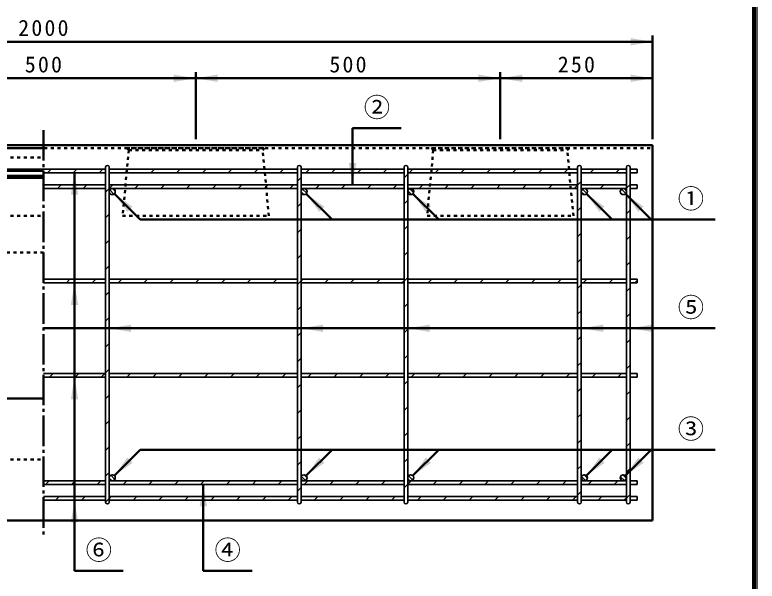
# Model space of a CAD drawing. Units: millimetres, scale not verified. Extents: x 100 to 4105, y 100 to 2870.
# Drawn here: x 2886 to 4105, y 846 to 1776 of the extents above; entities that cross this region are included whole.
import ezdxf
from ezdxf.enums import TextEntityAlignment as Align

# ---------------------------------------------------------------- set-up
doc = ezdxf.new("R2010")
doc.units = ezdxf.units.MM
doc.header["$LTSCALE"] = 5
doc.linetypes.add('USER1', pattern=[2.2, 1, -1.2])
doc.linetypes.add('USER2', pattern=[13.4, 10, -1.2, 1, -1.2])
doc.layers.add('V-nasSTD', color=7, linetype='Continuous', lineweight=35)
doc.styles.add('ＭＳ ゴシック', font='')
doc.styles.get('ＭＳ ゴシック').set_extended_font_data('MS Gothic')

msp = doc.modelspace()

# ---------------------------------------------------------------- hatches: boundary and pattern name
at = {"layer": 'V-nasSTD'}
for points in [[(3897.262, 1725.66), (3933.262, 1731.66), (3897.262, 1737.66)], [(3147.262, 1665.66), (3183.262, 1671.66), (3147.262, 1677.66)], [(3219.262, 1677.66), (3183.262, 1671.66), (3219.262, 1665.66)], [(3647.262, 1665.66), (3683.262, 1671.66), (3647.262, 1677.66)], [(3719.262, 1677.66), (3683.262, 1671.66), (3719.262, 1665.66)], [(3897.262, 1665.66), (3933.262, 1671.66), (3897.262, 1677.66)], [(3446.762, 1532.567), (3440.762, 1496.567), (3434.762, 1532.567)], [(2990.262, 1480.613), (2984.262, 1516.613), (2978.262, 1480.613)], [(3071.011, 1452.333), (3049.798, 1482.032), (3079.496, 1460.818)], [(3386.011, 1452.333), (3364.798, 1482.032), (3394.496, 1460.818)], [(3561.011, 1452.333), (3539.798, 1482.032), (3569.496, 1460.818)], [(3846.011, 1452.333), (3824.798, 1482.032), (3854.496, 1460.818)], [(3910.011, 1452.333), (3888.798, 1482.032), (3918.496, 1460.818)], [(2990.262, 1299.613), (2984.262, 1335.613), (2978.262, 1299.613)], [(3077.262, 1267.113), (3041.262, 1261.113), (3077.262, 1255.113)], [(3392.262, 1267.113), (3356.262, 1261.113), (3392.262, 1255.113)], [(3567.262, 1267.113), (3531.262, 1261.113), (3567.262, 1255.113)], [(3852.262, 1267.113), (3816.262, 1261.113), (3852.262, 1255.113)], [(3932.262, 1267.113), (3896.262, 1261.113), (3932.262, 1255.113)], [(2990.262, 1144.613), (2984.262, 1180.613), (2978.262, 1144.613)], [(3071.011, 1048.807), (3049.798, 1019.109), (3079.496, 1040.322)], [(3386.011, 1048.807), (3364.798, 1019.109), (3394.496, 1040.322)], [(3561.011, 1048.807), (3539.798, 1019.109), (3569.496, 1040.322)], [(3846.011, 1048.807), (3824.798, 1019.109), (3854.496, 1040.322)], [(3910.011, 1048.807), (3888.798, 1019.109), (3918.496, 1040.322)], [(3201.762, 968.573), (3195.762, 1004.573), (3189.762, 968.573)], [(2990.262, 942.613), (2984.262, 978.613), (2978.262, 942.613)]]:
    msp.add_hatch(color=256, dxfattribs=at).paths.add_polyline_path(points)

# ---------------------------------------------------------------- linework, layer by layer
at = {"layer": 'V-nasSTD', "lineweight": 100}
msp.add_line((4100, 105), (4100, 2865), dxfattribs=at)
at = {"layer": 'V-nasSTD', "lineweight": 50}
for p, q in [((1933.262, 1731.66), (3933.262, 1731.66)), ((3933.262, 1571.66), (3933.262, 1741.66)), ((2683.262, 1671.66), (3183.262, 1671.66)), ((3183.262, 1571.66), (3183.262, 1681.66)), ((3183.262, 1671.66), (3683.262, 1671.66)), ((3683.262, 1571.66), (3683.262, 1681.66)), ((3683.262, 1671.66), (3933.262, 1671.66)), ((3440.762, 1589.614), (3520.762, 1589.614)), ((3440.762, 1589.614), (3440.762, 1496.567)), ((1933.262, 1561.66), (3933.262, 1561.66)), ((3933.262, 1561.66), (3933.262, 945.66)), ((1933.262, 1556.66), (2933.262, 1556.66)), ((1933.262, 1521.675), (2933.262, 1521.675)), ((1933.262, 1519.66), (2933.262, 1519.66)), ((1933.262, 1511.66), (2933.262, 1511.66)), ((2984.262, 862.613), (2984.262, 1516.613)), ((1933.262, 1508.302), (2933.262, 1508.302)), ((3092.224, 1439.605), (3049.798, 1482.032)), ((3407.224, 1439.605), (3364.798, 1482.032)), ((3582.224, 1439.605), (3539.798, 1482.032)), ((3867.224, 1439.605), (3824.798, 1482.032)), ((3931.224, 1439.605), (3888.798, 1482.032)), ((4036.262, 1439.605), (3092.224, 1439.605)), ((4036.262, 1261.113), (2933.262, 1261.113)), ((2053.262, 1145.66), (2933.262, 1145.66)), ((3092.224, 1061.535), (3049.798, 1019.109)), ((4036.262, 1061.535), (3092.224, 1061.535)), ((3407.224, 1061.535), (3364.798, 1019.109)), ((3582.224, 1061.535), (3539.798, 1019.109)), ((3867.224, 1061.535), (3824.798, 1019.109)), ((3931.224, 1061.535), (3888.798, 1019.109)), ((3195.762, 862.613), (3195.762, 1004.573)), ((1933.262, 945.66), (3933.262, 945.66)), ((2984.262, 862.613), (3064.262, 862.613)), ((3195.762, 862.613), (3275.762, 862.613))]:
    msp.add_line(p, q, dxfattribs=at)
at = {"layer": 'V-nasSTD', "linetype": 'USER2', "lineweight": 50}
msp.add_line((2933.262, 1586.66), (2933.262, 920.66), dxfattribs=at)
at = {"layer": 'V-nasSTD', "linetype": 'USER1', "lineweight": 50}
for p, q in [((1933.262, 1556.66), (3933.262, 1556.66)), ((3073.262, 1553.66), (3063.262, 1445.66)), ((3073.262, 1553.66), (3070.262, 1556.66)), ((3070.262, 1556.66), (3296.262, 1556.66)), ((3073.262, 1553.66), (3293.262, 1553.66)), ((3293.262, 1553.66), (3296.262, 1556.66)), ((3303.262, 1445.66), (3293.262, 1553.66)), ((3573.262, 1553.66), (3563.262, 1445.66)), ((3573.262, 1553.66), (3570.262, 1556.66)), ((3570.262, 1556.66), (3796.262, 1556.66)), ((3573.262, 1553.66), (3793.262, 1553.66)), ((3793.262, 1553.66), (3796.262, 1556.66)), ((3803.262, 1445.66), (3793.262, 1553.66)), ((1933.262, 1541.66), (2933.262, 1541.66)), ((1933.262, 1445.66), (2933.262, 1445.66)), ((3063.262, 1445.66), (3303.262, 1445.66)), ((3563.262, 1445.66), (3803.262, 1445.66)), ((2933.262, 1385.66), (1933.262, 1385.66)), ((1933.262, 1045.66), (2933.262, 1045.66))]:
    msp.add_line(p, q, dxfattribs=at)
at = {"layer": 'V-nasSTD'}
for p, q in [((3035.262, 975.613), (3035.262, 1525.613)), ((3041.262, 1525.613), (3041.262, 975.613)), ((3350.262, 975.613), (3350.262, 1525.613)), ((3356.262, 1525.613), (3356.262, 975.613)), ((3525.262, 975.613), (3525.262, 1525.613)), ((3531.262, 1525.613), (3531.262, 975.613)), ((3810.262, 975.613), (3810.262, 1525.613)), ((3816.262, 1525.613), (3816.262, 975.613)), ((3890.262, 975.613), (3890.262, 1525.613)), ((3896.262, 1525.613), (3896.262, 975.613)), ((2933.262, 1522.613), (3035.262, 1522.613)), ((2933.262, 1516.613), (3035.262, 1516.613)), ((2939.737, 1516.613), (2945.737, 1522.613)), ((2982.163, 1516.613), (2988.163, 1522.613)), ((3024.589, 1516.613), (3030.589, 1522.613)), ((3041.262, 1522.613), (3350.262, 1522.613)), ((3041.262, 1516.613), (3350.262, 1516.613)), ((3067.016, 1516.613), (3070.12, 1519.716)), ((3073.016, 1522.613), (3070.12, 1519.716)), ((3109.442, 1516.613), (3115.442, 1522.613)), ((3151.869, 1516.613), (3157.869, 1522.613)), ((3194.295, 1516.613), (3200.295, 1522.613)), ((3236.722, 1516.613), (3242.722, 1522.613)), ((3279.148, 1516.613), (3285.148, 1522.613)), ((3321.574, 1516.613), (3327.574, 1522.613)), ((3356.262, 1522.613), (3525.262, 1522.613)), ((3356.262, 1516.613), (3525.262, 1516.613)), ((3364.001, 1516.613), (3370.001, 1522.613)), ((3406.427, 1516.613), (3412.427, 1522.613)), ((3448.854, 1516.613), (3454.854, 1522.613)), ((3491.28, 1516.613), (3497.28, 1522.613)), ((3531.262, 1514.169), (3525.262, 1508.169)), ((3531.262, 1522.613), (3810.262, 1522.613)), ((3531.262, 1516.613), (3810.262, 1516.613)), ((3539.706, 1522.613), (3533.706, 1516.613)), ((3582.133, 1522.613), (3576.133, 1516.613)), ((3624.559, 1522.613), (3618.559, 1516.613)), ((3666.986, 1522.613), (3660.986, 1516.613)), ((3703.412, 1516.613), (3709.412, 1522.613)), ((3745.838, 1516.613), (3751.838, 1522.613)), ((3788.265, 1516.613), (3794.265, 1522.613)), ((3816.262, 1522.613), (3890.262, 1522.613)), ((3816.262, 1516.613), (3890.262, 1516.613)), ((3830.691, 1516.613), (3836.691, 1522.613)), ((3873.118, 1516.613), (3879.118, 1522.613)), ((3896.262, 1522.613), (3908.262, 1522.613)), ((3896.262, 1516.613), (3908.262, 1516.613)), ((3908.262, 1522.613), (3908.262, 1516.613)), ((3356.262, 1508.874), (3350.262, 1502.874)), ((3816.262, 1502.184), (3810.262, 1496.184)), ((2933.262, 1496.567), (3035.262, 1496.567)), ((2933.262, 1490.567), (3035.262, 1490.567)), ((2956.118, 1490.567), (2962.118, 1496.567)), ((2998.544, 1490.567), (3004.544, 1496.567)), ((3041.262, 1490.859), (3035.262, 1484.859)), ((3041.262, 1496.567), (3350.262, 1496.567)), ((3046.97, 1496.567), (3041.262, 1490.859)), ((3041.262, 1490.567), (3350.262, 1490.567)), ((3042.039, 1488.244), (3048.939, 1481.344)), ((3046.817, 1490.536), (3051.232, 1486.122)), ((3089.397, 1496.567), (3083.397, 1490.567)), ((3125.823, 1490.567), (3131.823, 1496.567)), ((3168.25, 1490.567), (3174.25, 1496.567)), ((3210.676, 1490.567), (3216.676, 1496.567)), ((3253.102, 1490.567), (3259.102, 1496.567)), ((3295.529, 1490.567), (3298.801, 1493.84)), ((3301.529, 1496.567), (3298.801, 1493.84)), ((3337.955, 1490.567), (3343.955, 1496.567)), ((3356.262, 1496.567), (3525.262, 1496.567)), ((3356.262, 1490.567), (3525.262, 1490.567)), ((3358.65, 1489.83), (3365.526, 1482.955)), ((3380.382, 1490.567), (3386.382, 1496.567)), ((3422.808, 1490.567), (3428.808, 1496.567)), ((3465.234, 1490.567), (3471.234, 1496.567)), ((3507.661, 1490.567), (3513.661, 1496.567)), ((3531.262, 1496.567), (3810.262, 1496.567)), ((3531.262, 1490.567), (3810.262, 1490.567)), ((3531.411, 1486.776), (3537.471, 1480.715)), ((3534.884, 1490.373), (3541.069, 1484.189)), ((3550.087, 1490.567), (3556.087, 1496.567)), ((3598.514, 1496.567), (3592.514, 1490.567)), ((3640.94, 1496.567), (3634.94, 1490.567)), ((3677.366, 1490.567), (3683.366, 1496.567)), ((3719.793, 1490.567), (3725.793, 1496.567)), ((3762.219, 1490.567), (3768.219, 1496.567)), ((3804.646, 1490.567), (3810.262, 1496.184)), ((3816.262, 1496.567), (3890.262, 1496.567)), ((3816.262, 1490.567), (3890.262, 1490.567)), ((3818.42, 1489.68), (3825.376, 1482.724)), ((3847.072, 1490.567), (3853.072, 1496.567)), ((3882.211, 1489.528), (3889.224, 1482.516)), ((3889.498, 1490.567), (3890.262, 1491.331)), ((3896.262, 1497.331), (3890.262, 1491.331)), ((3896.262, 1496.613), (3908.262, 1496.613)), ((3896.262, 1490.613), (3908.262, 1490.613)), ((3908.262, 1496.613), (3908.262, 1490.613)), ((3356.282, 1485.128), (3360.823, 1480.587)), ((3364.502, 1481.758), (3365.071, 1482.328)), ((3816.34, 1484.689), (3820.384, 1480.645)), ((3880.447, 1484.222), (3883.917, 1480.752)), ((3356.262, 1466.448), (3350.262, 1460.448)), ((3531.262, 1471.742), (3525.262, 1465.742)), ((3816.262, 1459.758), (3810.262, 1453.758)), ((3896.262, 1454.905), (3890.262, 1448.905)), ((3041.262, 1448.433), (3035.262, 1442.433)), ((3531.262, 1429.316), (3525.262, 1423.316)), ((3356.262, 1424.022), (3350.262, 1418.022)), ((3816.262, 1417.331), (3810.262, 1411.331)), ((3041.262, 1406.006), (3035.262, 1400.006)), ((3896.262, 1412.478), (3890.262, 1406.478)), ((3356.262, 1381.595), (3350.262, 1375.595)), ((3531.262, 1386.89), (3525.262, 1380.89)), ((3816.262, 1374.905), (3810.262, 1368.905)), ((3896.262, 1370.052), (3890.262, 1364.052)), ((3041.262, 1363.58), (3035.262, 1357.58)), ((2933.262, 1341.613), (3035.262, 1341.613)), ((2933.262, 1340.433), (2934.442, 1341.613)), ((2970.869, 1335.613), (2976.869, 1341.613)), ((3013.295, 1335.613), (3019.295, 1341.613)), ((3041.262, 1341.613), (3350.262, 1341.613)), ((3055.722, 1335.613), (3061.722, 1341.613)), ((3098.148, 1335.613), (3104.148, 1341.613)), ((3140.574, 1335.613), (3146.574, 1341.613)), ((3183.001, 1335.613), (3189.001, 1341.613)), ((3225.427, 1335.613), (3231.427, 1341.613)), ((3267.854, 1335.613), (3273.854, 1341.613)), ((3310.28, 1335.613), (3316.28, 1341.613)), ((3356.262, 1341.613), (3525.262, 1341.613)), ((3358.706, 1341.613), (3356.262, 1339.169)), ((3395.133, 1335.613), (3401.133, 1341.613)), ((3437.559, 1335.613), (3443.559, 1341.613)), ((3479.986, 1335.613), (3485.986, 1341.613)), ((3531.262, 1344.463), (3525.262, 1338.463)), ((3531.262, 1341.613), (3810.262, 1341.613)), ((3570.838, 1341.613), (3564.838, 1335.613)), ((3607.265, 1335.613), (3613.265, 1341.613)), ((3649.691, 1335.613), (3655.691, 1341.613)), ((3692.118, 1335.613), (3698.118, 1341.613)), ((3734.544, 1335.613), (3740.544, 1341.613)), ((3776.97, 1335.613), (3782.97, 1341.613)), ((3816.262, 1341.613), (3890.262, 1341.613)), ((3819.397, 1335.613), (3825.397, 1341.613)), ((3861.823, 1335.613), (3867.823, 1341.613)), ((3896.262, 1341.613), (3908.262, 1341.613)), ((3908.262, 1341.613), (3908.262, 1335.613)), ((2933.262, 1335.613), (3035.262, 1335.613)), ((3041.262, 1335.613), (3350.262, 1335.613)), ((3356.262, 1339.169), (3350.262, 1333.169)), ((3356.262, 1335.613), (3525.262, 1335.613)), ((3522.412, 1335.613), (3525.262, 1338.463)), ((3531.262, 1335.613), (3810.262, 1335.613)), ((3816.262, 1332.478), (3810.262, 1326.478)), ((3816.262, 1335.613), (3890.262, 1335.613)), ((3896.262, 1335.613), (3908.262, 1335.613)), ((3904.25, 1335.613), (3908.262, 1339.626)), ((3041.262, 1321.154), (3035.262, 1315.154)), ((3896.262, 1327.626), (3890.262, 1321.626)), ((3356.262, 1296.742), (3350.262, 1290.742)), ((3531.262, 1302.037), (3525.262, 1296.037)), ((3816.262, 1290.052), (3810.262, 1284.052)), ((3896.262, 1285.199), (3890.262, 1279.199)), ((3041.262, 1278.727), (3035.262, 1272.727)), ((3531.262, 1259.61), (3525.262, 1253.61)), ((3356.262, 1254.316), (3350.262, 1248.316)), ((3816.262, 1247.626), (3810.262, 1241.626)), ((3041.262, 1236.301), (3035.262, 1230.301)), ((3896.262, 1242.773), (3890.262, 1236.773)), ((3356.262, 1211.89), (3350.262, 1205.89)), ((3531.262, 1217.184), (3525.262, 1211.184)), ((3816.262, 1205.199), (3810.262, 1199.199)), ((3896.262, 1200.346), (3890.262, 1194.346)), ((2933.262, 1186.613), (3035.262, 1186.613)), ((2943.148, 1180.613), (2949.148, 1186.613)), ((2985.574, 1180.613), (2991.574, 1186.613)), ((3028.001, 1180.613), (3034.001, 1186.613)), ((3041.262, 1193.874), (3035.262, 1187.874)), ((3041.262, 1186.613), (3350.262, 1186.613)), ((3070.427, 1180.613), (3076.427, 1186.613)), ((3112.854, 1180.613), (3118.854, 1186.613)), ((3155.28, 1180.613), (3161.28, 1186.613)), ((3197.706, 1180.613), (3203.706, 1186.613)), ((3240.133, 1180.613), (3246.133, 1186.613)), ((3282.559, 1180.613), (3288.559, 1186.613)), ((3324.986, 1180.613), (3330.986, 1186.613)), ((3356.262, 1186.613), (3525.262, 1186.613)), ((3373.412, 1186.613), (3367.412, 1180.613)), ((3409.838, 1180.613), (3415.838, 1186.613)), ((3452.265, 1180.613), (3458.265, 1186.613)), ((3494.691, 1180.613), (3500.691, 1186.613)), ((3531.262, 1186.613), (3810.262, 1186.613)), ((3537.118, 1180.613), (3543.118, 1186.613)), ((3579.544, 1180.613), (3585.544, 1186.613)), ((3621.97, 1180.613), (3627.97, 1186.613)), ((3664.397, 1180.613), (3670.397, 1186.613)), ((3706.823, 1180.613), (3712.823, 1186.613)), ((3749.25, 1180.613), (3755.25, 1186.613)), ((3791.676, 1180.613), (3797.676, 1186.613)), ((3816.262, 1186.613), (3890.262, 1186.613)), ((3834.102, 1180.613), (3840.102, 1186.613)), ((3876.529, 1180.613), (3882.529, 1186.613)), ((3896.262, 1186.613), (3908.262, 1186.613)), ((3908.262, 1186.613), (3908.262, 1180.613)), ((2933.262, 1180.613), (3035.262, 1180.613)), ((3041.262, 1180.613), (3350.262, 1180.613)), ((3356.262, 1180.613), (3525.262, 1180.613)), ((3531.262, 1174.758), (3525.262, 1168.758)), ((3531.262, 1180.613), (3810.262, 1180.613)), ((3816.262, 1180.613), (3890.262, 1180.613)), ((3896.262, 1180.613), (3908.262, 1180.613)), ((3356.262, 1169.463), (3350.262, 1163.463)), ((3816.262, 1162.773), (3810.262, 1156.773)), ((3896.262, 1157.92), (3890.262, 1151.92)), ((3041.262, 1151.448), (3035.262, 1145.448)), ((3356.262, 1127.037), (3350.262, 1121.037)), ((3531.262, 1132.331), (3525.262, 1126.331)), ((3041.262, 1109.022), (3035.262, 1103.022)), ((3816.262, 1120.346), (3810.262, 1114.346)), ((3896.262, 1115.493), (3890.262, 1109.493)), ((3525.262, 1083.905), (3531.262, 1089.905)), ((3356.262, 1084.61), (3350.262, 1078.61)), ((3816.262, 1077.92), (3810.262, 1071.92)), ((3896.262, 1073.067), (3890.262, 1067.067)), ((3041.262, 1066.595), (3035.262, 1060.595)), ((3356.262, 1042.184), (3350.262, 1036.184)), ((3525.262, 1041.478), (3531.262, 1047.478)), ((3041.262, 1024.169), (3035.262, 1018.169)), ((3816.262, 1035.493), (3810.262, 1029.493)), ((3896.262, 1030.641), (3890.262, 1024.641)), ((3041.273, 1015.248), (3045.938, 1010.584)), ((3043.716, 1019.876), (3050.566, 1013.027)), ((3356.831, 1017.888), (3363.578, 1011.141)), ((3361.217, 1020.573), (3366.262, 1015.528)), ((3532.561, 1018.935), (3539.624, 1011.872)), ((3538.546, 1020.021), (3540.711, 1017.856)), ((3816.706, 1017.632), (3823.322, 1011.017)), ((3820.853, 1020.556), (3826.246, 1015.164)), ((3880.6, 1017.378), (3887.068, 1010.91)), ((3884.53, 1020.519), (3890.209, 1014.841)), ((2933.262, 1010.573), (3035.262, 1010.573)), ((2933.262, 1004.573), (3035.262, 1004.573)), ((2936.814, 1004.573), (2942.814, 1010.573)), ((2979.24, 1004.573), (2985.24, 1010.573)), ((3021.667, 1004.573), (3027.667, 1010.573)), ((3041.262, 1010.573), (3350.262, 1010.573)), ((3041.262, 1004.573), (3350.262, 1004.573)), ((3070.093, 1010.573), (3064.093, 1004.573)), ((3112.519, 1010.573), (3106.519, 1004.573)), ((3154.946, 1010.573), (3148.946, 1004.573)), ((3191.372, 1004.573), (3197.372, 1010.573)), ((3233.799, 1004.573), (3239.799, 1010.573)), ((3276.225, 1004.573), (3282.225, 1010.573)), ((3318.651, 1004.573), (3324.651, 1010.573)), ((3350.262, 993.758), (3356.262, 999.758)), ((3356.262, 1010.573), (3525.262, 1010.573)), ((3356.262, 1004.573), (3525.262, 1004.573)), ((3361.078, 1004.573), (3367.078, 1010.573)), ((3403.504, 1004.573), (3409.504, 1010.573)), ((3445.931, 1004.573), (3451.931, 1010.573)), ((3488.357, 1004.573), (3494.357, 1010.573)), ((3525.262, 999.052), (3531.262, 1005.052)), ((3531.262, 1010.573), (3810.262, 1010.573)), ((3531.262, 1005.052), (3536.784, 1010.573)), ((3531.262, 1004.573), (3810.262, 1004.573)), ((3573.21, 1004.573), (3579.21, 1010.573)), ((3615.636, 1004.573), (3621.636, 1010.573)), ((3658.063, 1004.573), (3664.063, 1010.573)), ((3700.489, 1004.573), (3706.489, 1010.573)), ((3742.916, 1004.573), (3748.916, 1010.573)), ((3785.342, 1004.573), (3791.342, 1010.573)), ((3816.262, 1010.573), (3890.262, 1010.573)), ((3816.262, 1004.573), (3890.262, 1004.573)), ((3827.768, 1004.573), (3833.768, 1010.573)), ((3870.195, 1004.573), (3876.195, 1010.573)), ((3896.262, 1010.613), (3908.262, 1010.613)), ((3896.262, 1004.613), (3908.262, 1004.613)), ((3908.262, 1010.613), (3908.262, 1004.613)), ((3816.262, 993.067), (3810.262, 987.067)), ((3896.262, 988.214), (3890.262, 982.214)), ((2933.262, 984.613), (3035.262, 984.613)), ((2933.262, 978.613), (3035.262, 978.613)), ((2953.28, 978.613), (2959.28, 984.613)), ((2995.706, 978.613), (3001.706, 984.613)), ((3041.262, 981.742), (3035.262, 975.742)), ((3041.262, 984.613), (3350.262, 984.613)), ((3044.133, 984.613), (3041.262, 981.742)), ((3041.262, 978.613), (3350.262, 978.613)), ((3086.559, 984.613), (3080.559, 978.613)), ((3128.986, 984.613), (3122.986, 978.613)), ((3165.412, 978.613), (3171.412, 984.613)), ((3207.838, 978.613), (3213.838, 984.613)), ((3250.265, 978.613), (3256.265, 984.613)), ((3292.691, 978.613), (3298.691, 984.613)), ((3335.118, 978.613), (3341.118, 984.613)), ((3356.262, 984.613), (3525.262, 984.613)), ((3356.262, 978.613), (3525.262, 978.613)), ((3377.544, 978.613), (3383.544, 984.613)), ((3419.97, 978.613), (3425.97, 984.613)), ((3462.397, 978.613), (3468.397, 984.613)), ((3504.823, 978.613), (3510.823, 984.613)), ((3531.262, 984.613), (3810.262, 984.613)), ((3531.262, 978.613), (3810.262, 978.613)), ((3547.25, 978.613), (3553.25, 984.613)), ((3589.676, 978.613), (3595.676, 984.613)), ((3632.102, 978.613), (3638.102, 984.613)), ((3674.529, 978.613), (3680.529, 984.613)), ((3716.955, 978.613), (3722.955, 984.613)), ((3759.382, 978.613), (3765.382, 984.613)), ((3801.808, 978.613), (3807.808, 984.613)), ((3816.262, 984.613), (3890.262, 984.613)), ((3816.262, 978.613), (3890.262, 978.613)), ((3844.235, 978.613), (3850.235, 984.613)), ((3886.661, 978.613), (3890.262, 982.214)), ((3896.262, 984.613), (3908.262, 984.613)), ((3896.262, 978.613), (3908.262, 978.613)), ((3908.262, 984.613), (3908.262, 978.613))]:
    msp.add_line(p, q, dxfattribs=at)
at = {"layer": 'V-nasSTD', "lineweight": 13}
msp.add_lwpolyline([(100, 100), (100, 2870), (4105, 2870), (4105, 100)], close=True, dxfattribs=at)
at = {"layer": 'V-nasSTD'}
for centre in [(3046.262, 1485.567), (3361.262, 1485.567), (3536.262, 1485.567), (3821.262, 1485.567), (3885.262, 1485.567), (3046.262, 1015.573), (3361.262, 1015.573), (3536.262, 1015.573), (3821.262, 1015.573), (3885.262, 1015.573)]:
    msp.add_circle(centre, 5, dxfattribs=at)
for centre, radius, start, end in [((3038.262, 1525.613), 3, 0, 180), ((3353.262, 1525.613), 3, 0, 180), ((3528.262, 1525.613), 3, 0, 180), ((3813.262, 1525.613), 3, 0, 180), ((3893.262, 1525.613), 3, 0, 180), ((3046.262, 1485.567), 5, 180, 90), ((3046.262, 1485.567), 5, 90, 180), ((3361.262, 1485.567), 5, 90, 180), ((3361.262, 1485.567), 5, 180, 90), ((3536.262, 1485.567), 5, 90, 180), ((3536.262, 1485.567), 5, 180, 90), ((3821.262, 1485.567), 5, 90, 180), ((3821.262, 1485.567), 5, 180, 90), ((3885.262, 1485.567), 5, 90, 0), ((3885.262, 1485.567), 5, 0, 90), ((3046.262, 1015.573), 5, 270, 180), ((3046.262, 1015.573), 5, 180, 270), ((3361.262, 1015.573), 5, 270, 180), ((3361.262, 1015.573), 5, 180, 270), ((3536.262, 1015.573), 5, 270, 180), ((3536.262, 1015.573), 5, 180, 270), ((3821.262, 1015.573), 5, 270, 180), ((3821.262, 1015.573), 5, 180, 270), ((3885.262, 1015.573), 5, 0, 270), ((3885.262, 1015.573), 5, 270, 0), ((3038.262, 975.613), 3, 180, 0), ((3353.262, 975.613), 3, 180, 0), ((3528.262, 975.613), 3, 180, 0), ((3813.262, 975.613), 3, 180, 0), ((3893.262, 975.613), 3, 180, 0)]:
    msp.add_arc(centre, radius, start, end, dxfattribs=at)

# ---------------------------------------------------------------- texts
at = {"layer": 'V-nasSTD', "style": 'ＭＳ ゴシック'}
for s, p in [('②', (3459.162, 1639.814)), ('①', (3974.662, 1489.805)), ('⑤', (3974.662, 1311.313)), ('③', (3974.662, 1111.735)), ('⑥', (3002.662, 912.813)), ('④', (3214.162, 912.813))]:
    msp.add_text(s, height=31.67, dxfattribs=at).set_placement(p, align=Align.TOP_LEFT)
at = {"layer": 'V-nasSTD', "char_height": 26.39, "attachment_point": 1, "style": 'ＭＳ ゴシック'}
for s, insert in [('\\T1.2;2000', (2891.862, 1767.66)), ('\\T1.2;500', (2902.662, 1707.66)), ('\\T1.2;500', (3402.662, 1707.66)), ('\\T1.2;250', (3777.662, 1707.66))]:
    msp.add_mtext(s, dxfattribs=dict(at, insert=insert))

doc.saveas('drawing.dxf')
